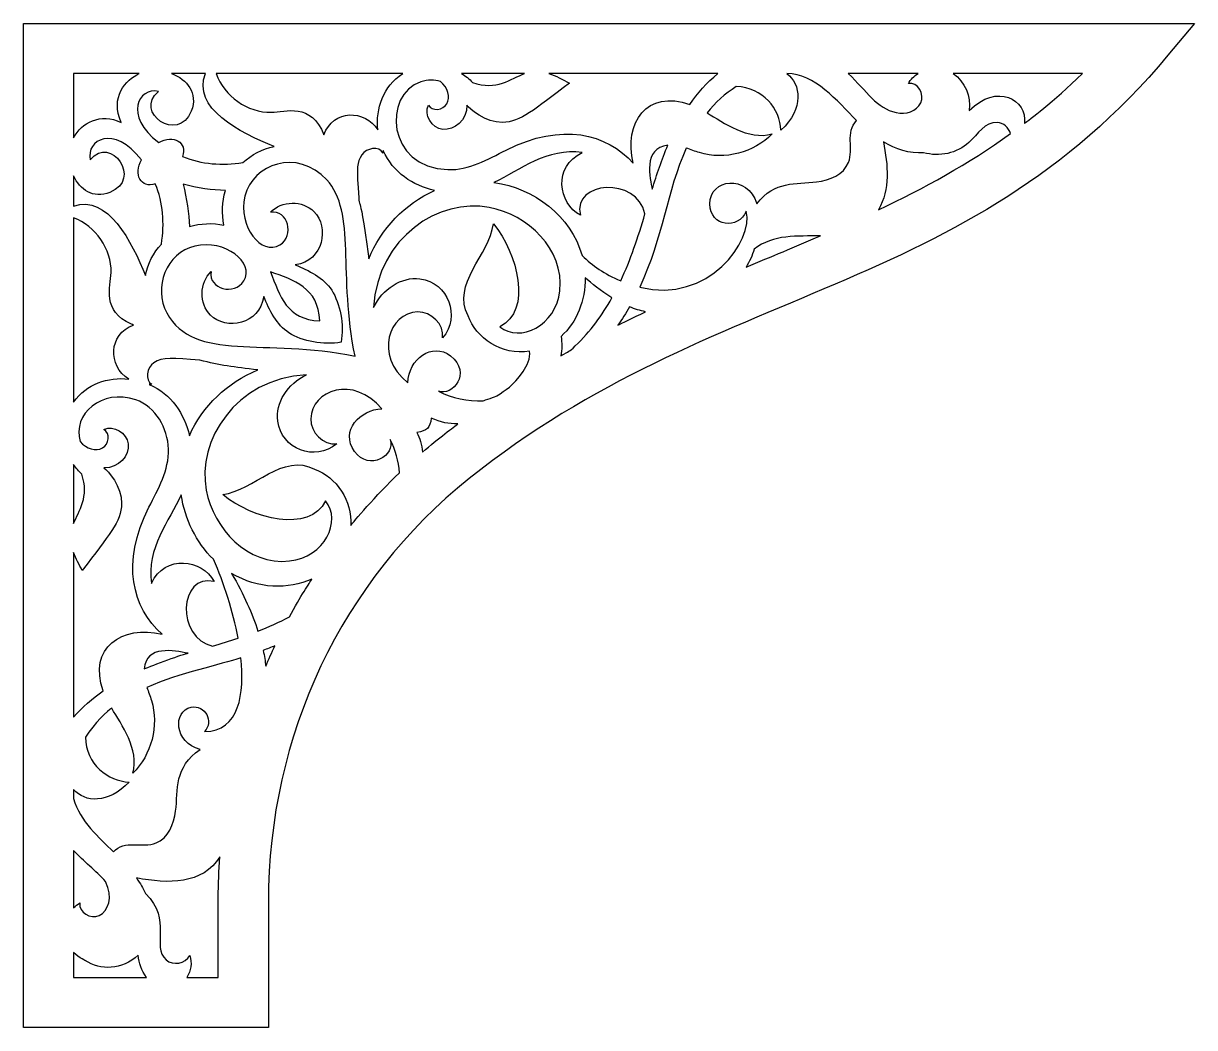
# Model space of a CAD drawing. Header units: millimetres. Extents: x -100 to 100, y -138 to 138.
# Drawn here: x -99.8 to -0.9, y 52.9 to 137.8 of the extents above; entities that cross this region are included whole.
import ezdxf

# ---------------------------------------------------------------- set-up
doc = ezdxf.new("R2010")
doc.units = ezdxf.units.MM
doc.header["$MEASUREMENT"] = 0
doc.layers.add('layer 1', color=7, linetype='Continuous')

msp = doc.modelspace()

# ---------------------------------------------------------------- linework, layer by layer
at = {"layer": 'layer 1', "color": 250}
for points, knots in [([(-99.8361, 137.8038), (-99.8361, 137.8038), (-99.8361, 52.9304), (-99.8361, 52.9304), (-99.8361, 52.9304), (-99.8361, 52.9304), (-79.1343, 52.9304), (-79.1343, 52.9304), (-79.1343, 52.9304), (-79.1343, 52.9304), (-79.1343, 63.4982), (-79.1343, 63.4982), (-79.1343, 63.4982), (-79.1343, 77.6545), (-72.9474, 90.7168), (-62.1566, 99.3344), (-62.1566, 99.3344), (-41.2697, 116.0268), (-20.29, 114.5236), (-3.1125, 135.1125), (-3.1125, 135.1125), (-3.1125, 135.1125), (-0.8643, 137.8038), (-0.8643, 137.8038), (-0.8643, 137.8038), (-0.8643, 137.8038), (-99.8361, 137.8038), (-99.8361, 137.8038)], [0, 0, 0, 0, 0.125, 0.125, 0.125, 0.125, 0.25, 0.25, 0.25, 0.25, 0.375, 0.375, 0.375, 0.375, 0.5, 0.5, 0.5, 0.5, 0.625, 0.625, 0.625, 0.625, 0.75, 0.75, 0.75, 0.75, 1, 1, 1, 1]), ([(-95.5909, 133.5585), (-95.5909, 133.5585), (-90.0494, 133.5585), (-90.0494, 133.5585), (-90.0494, 133.5585), (-91.1954, 133.0783), (-92.5324, 131.53), (-91.5687, 129.438), (-91.5687, 129.438), (-93.357, 130.26), (-94.9139, 129.4207), (-95.5909, 128.1299), (-95.5909, 128.1299), (-95.5909, 128.1299), (-95.5909, 133.5585), (-95.5909, 133.5585)], [0, 0, 0, 0, 0.2, 0.2, 0.2, 0.2, 0.4, 0.4, 0.4, 0.4, 0.6, 0.6, 0.6, 0.6, 1, 1, 1, 1]), ([(-88.4174, 132.0599), (-90.5616, 130.3119), (-86.7389, 127.6064), (-85.6539, 130.3958), (-85.6539, 130.3958), (-85.0577, 131.9353), (-86.0098, 133.0755), (-87.3148, 133.5585), (-87.3148, 133.5585), (-87.3148, 133.5585), (-84.4384, 133.5585), (-84.4384, 133.5585), (-84.4384, 133.5585), (-85.6597, 130.6879), (-81.5216, 128.5554), (-78.6336, 127.3895), (-78.6336, 127.3895), (-79.6493, 127.1982), (-80.5696, 126.7065), (-81.29, 126.0464), (-81.29, 126.0464), (-83.0466, 125.7688), (-84.7597, 125.8845), (-86.3889, 126.5587), (-86.3889, 126.5587), (-85.9635, 127.7133), (-87.1354, 128.4831), (-88.4058, 127.7249), (-88.4058, 127.7249), (-91.3835, 130.0314), (-90.1304, 132.4303), (-88.4174, 132.0599)], [0, 0, 0, 0, 0.1111111, 0.1111111, 0.1111111, 0.1111111, 0.2222222, 0.2222222, 0.2222222, 0.2222222, 0.3333333, 0.3333333, 0.3333333, 0.3333333, 0.4444444, 0.4444444, 0.4444444, 0.4444444, 0.5555556, 0.5555556, 0.5555556, 0.5555556, 0.6666667, 0.6666667, 0.6666667, 0.6666667, 0.7777778, 0.7777778, 0.7777778, 0.7777778, 1, 1, 1, 1]), ([(-67.7821, 133.5585), (-69.4315, 132.4966), (-70.0768, 130.6156), (-69.88, 128.7984), (-69.88, 128.7984), (-70.9652, 130.5461), (-73.6564, 130.5726), (-74.4464, 128.3875), (-74.4464, 128.3875), (-75.4997, 131.1483), (-77.7193, 130.3263), (-78.8738, 130.2946), (-78.8738, 130.2946), (-80.9081, 130.2395), (-82.8672, 131.6605), (-83.5531, 133.5585), (-83.5531, 133.5585), (-83.5531, 133.5585), (-67.7821, 133.5585), (-67.7821, 133.5585)], [0, 0, 0, 0, 0.1666667, 0.1666667, 0.1666667, 0.1666667, 0.3333333, 0.3333333, 0.3333333, 0.3333333, 0.5, 0.5, 0.5, 0.5, 0.6666667, 0.6666667, 0.6666667, 0.6666667, 1, 1, 1, 1]), ([(-66.2629, 132.8586), (-65.6437, 133.0639), (-65.0938, 133.0551), (-64.599, 132.9048), (-64.599, 132.9048), (-63.9597, 132.3753), (-63.7455, 131.5734), (-64.0521, 131.0149), (-64.0521, 131.0149), (-64.3618, 130.4565), (-65.3138, 130.344), (-65.6118, 130.9052), (-65.6118, 130.9052), (-66.0228, 130.0716), (-65.3195, 128.9604), (-64.3964, 128.8507), (-64.3964, 128.8507), (-63.4213, 128.7349), (-62.3245, 129.6176), (-62.3679, 130.8992), (-62.3679, 130.8992), (-62.1884, 130.61), (-60.7621, 129.4035), (-59.3556, 129.4324), (-59.3556, 129.4324), (-57.8132, 129.4641), (-56.6787, 130.5087), (-53.6981, 132.763), (-53.6981, 132.763), (-54.2509, 133.0667), (-54.8326, 133.3733), (-55.4316, 133.5585), (-55.4316, 133.5585), (-55.4316, 133.5585), (-41.1596, 133.5585), (-41.1596, 133.5585), (-41.1596, 133.5585), (-42.0769, 132.8007), (-42.8554, 131.9181), (-43.5211, 130.9514), (-43.5211, 130.9514), (-47.1177, 132.268), (-49.1465, 129.3918), (-48.3044, 125.9829), (-48.3044, 125.9829), (-50.5326, 128.4859), (-54.3204, 129.4842), (-59.0518, 127.0914), (-59.0518, 127.0914), (-60.5882, 126.3156), (-62.1827, 125.3896), (-63.9625, 125.4474), (-63.9625, 125.4474), (-69.1741, 125.6125), (-69.4633, 131.8052), (-66.2629, 132.8586)], [0, 0, 0, 0, 0.0666667, 0.0666667, 0.0666667, 0.0666667, 0.1333333, 0.1333333, 0.1333333, 0.1333333, 0.2, 0.2, 0.2, 0.2, 0.2666667, 0.2666667, 0.2666667, 0.2666667, 0.3333333, 0.3333333, 0.3333333, 0.3333333, 0.4, 0.4, 0.4, 0.4, 0.4666667, 0.4666667, 0.4666667, 0.4666667, 0.5333333, 0.5333333, 0.5333333, 0.5333333, 0.6, 0.6, 0.6, 0.6, 0.6666667, 0.6666667, 0.6666667, 0.6666667, 0.7333333, 0.7333333, 0.7333333, 0.7333333, 0.8, 0.8, 0.8, 0.8, 0.8666667, 0.8666667, 0.8666667, 0.8666667, 1, 1, 1, 1]), ([(-57.4774, 133.5585), (-58.6496, 133.1567), (-59.8533, 132.0772), (-61.8903, 132.8208), (-61.8903, 132.8208), (-62.1481, 133.1129), (-62.4635, 133.3592), (-62.8135, 133.5585), (-62.8135, 133.5585), (-62.8135, 133.5585), (-57.4774, 133.5585), (-57.4774, 133.5585)], [0, 0, 0, 0, 0.25, 0.25, 0.25, 0.25, 0.5, 0.5, 0.5, 0.5, 1, 1, 1, 1]), ([(-30.1085, 126.0609), (-30.5079, 125.028), (-31.7031, 124.5447), (-32.8055, 124.4088), (-32.8055, 124.4088), (-34.5736, 124.1859), (-36.3417, 124.5418), (-37.8492, 122.5536), (-37.8492, 122.5536), (-38.6306, 125.1147), (-41.8659, 124.678), (-41.8281, 122.5479), (-41.8281, 122.5479), (-41.7936, 120.5717), (-39.4236, 120.3547), (-38.7463, 121.9288), (-38.7463, 121.9288), (-38.1212, 119.446), (-41.9093, 114.0781), (-47.7545, 115.5047), (-47.7545, 115.5047), (-45.7782, 119.767), (-45.4829, 123.5435), (-43.8192, 127.2677), (-43.8192, 127.2677), (-43.4485, 127.1404), (-43.0812, 126.9929), (-42.7048, 126.88), (-42.7048, 126.88), (-40.5751, 126.2345), (-38.1127, 126.8712), (-36.5587, 128.4626), (-36.5587, 128.4626), (-38.6045, 127.8925), (-40.6679, 129.4324), (-42.0567, 130.2367), (-42.0567, 130.2367), (-41.3621, 131.1134), (-40.5461, 131.8747), (-39.6085, 132.4592), (-39.6085, 132.4592), (-37.3225, 132.4187), (-35.8902, 130.5637), (-35.815, 128.7723), (-35.815, 128.7723), (-33.8557, 130.6474), (-34.1277, 132.6674), (-35.3173, 133.5585), (-35.3173, 133.5585), (-32.9791, 133.5585), (-31.0719, 131.2668), (-29.4227, 129.5971), (-29.4227, 129.5971), (-30.3833, 128.5931), (-29.663, 127.2099), (-30.1085, 126.0609)], [0, 0, 0, 0, 0.0666667, 0.0666667, 0.0666667, 0.0666667, 0.1333333, 0.1333333, 0.1333333, 0.1333333, 0.2, 0.2, 0.2, 0.2, 0.2666667, 0.2666667, 0.2666667, 0.2666667, 0.3333333, 0.3333333, 0.3333333, 0.3333333, 0.4, 0.4, 0.4, 0.4, 0.4666667, 0.4666667, 0.4666667, 0.4666667, 0.5333333, 0.5333333, 0.5333333, 0.5333333, 0.6, 0.6, 0.6, 0.6, 0.6666667, 0.6666667, 0.6666667, 0.6666667, 0.7333333, 0.7333333, 0.7333333, 0.7333333, 0.8, 0.8, 0.8, 0.8, 0.8666667, 0.8666667, 0.8666667, 0.8666667, 1, 1, 1, 1]), ([(-30.1286, 133.5585), (-30.1286, 133.5585), (-24.2369, 133.5585), (-24.2369, 133.5585), (-24.2369, 133.5585), (-24.5699, 133.3503), (-24.8535, 133.0667), (-25.0472, 132.7196), (-25.0472, 132.7196), (-24.2602, 132.8699), (-23.6439, 131.8052), (-23.997, 131.0844), (-23.997, 131.0844), (-24.3498, 130.3641), (-25.2903, 130.0949), (-26.0745, 130.2656), (-26.0745, 130.2656), (-27.747, 130.6244), (-28.5401, 132.0712), (-30.1286, 133.5585)], [0, 0, 0, 0, 0.1666667, 0.1666667, 0.1666667, 0.1666667, 0.3333333, 0.3333333, 0.3333333, 0.3333333, 0.5, 0.5, 0.5, 0.5, 0.6666667, 0.6666667, 0.6666667, 0.6666667, 1, 1, 1, 1]), ([(-15.246, 129.3512), (-14.9712, 131.3709), (-17.5697, 132.8035), (-19.9079, 130.442), (-19.9079, 130.442), (-19.746, 131.6284), (-20.2699, 132.9048), (-21.2594, 133.5585), (-21.2594, 133.5585), (-21.2594, 133.5585), (-10.3357, 133.5585), (-10.3357, 133.5585), (-10.3357, 133.5585), (-12.8443, 131.1278), (-14.9048, 129.6232), (-15.246, 129.3512)], [0, 0, 0, 0, 0.2, 0.2, 0.2, 0.2, 0.4, 0.4, 0.4, 0.4, 0.6, 0.6, 0.6, 0.6, 1, 1, 1, 1]), ([(-95.5909, 124.9324), (-95.0615, 123.7576), (-93.9676, 122.9617), (-92.5295, 123.5202), (-92.5295, 123.5202), (-89.7399, 124.6053), (-92.4455, 128.428), (-94.1933, 126.2838), (-94.1933, 126.2838), (-94.5551, 127.9535), (-92.2024, 129.299), (-89.8586, 126.2722), (-89.8586, 126.2722), (-90.5906, 125.0452), (-89.8816, 123.8183), (-88.6923, 124.2554), (-88.6923, 124.2554), (-88.018, 122.6262), (-87.9023, 120.9132), (-88.1801, 119.1563), (-88.1801, 119.1563), (-88.8573, 118.4187), (-89.3348, 117.4954), (-89.5229, 116.4999), (-89.5229, 116.4999), (-90.6658, 119.3331), (-92.7234, 123.3988), (-95.5909, 122.3454), (-95.5909, 122.3454), (-95.5909, 122.3454), (-95.5909, 124.9324), (-95.5909, 124.9324)], [0, 0, 0, 0, 0.1111111, 0.1111111, 0.1111111, 0.1111111, 0.2222222, 0.2222222, 0.2222222, 0.2222222, 0.3333333, 0.3333333, 0.3333333, 0.3333333, 0.4444444, 0.4444444, 0.4444444, 0.4444444, 0.5555556, 0.5555556, 0.5555556, 0.5555556, 0.6666667, 0.6666667, 0.6666667, 0.6666667, 0.7777778, 0.7777778, 0.7777778, 0.7777778, 1, 1, 1, 1]), ([(-27.5851, 122.053), (-26.5606, 123.7922), (-26.7776, 125.8238), (-27.1656, 127.7944), (-27.1656, 127.7944), (-26.1122, 127.1721), (-24.9488, 126.7844), (-23.7624, 126.8772), (-23.7624, 126.8772), (-22.4486, 126.5008), (-20.9324, 126.8105), (-19.9312, 127.751), (-19.9312, 127.751), (-19.196, 128.4397), (-18.5508, 129.4931), (-17.544, 129.4352), (-17.544, 129.4352), (-17.0173, 129.4063), (-16.5714, 128.9893), (-16.4123, 128.4919), (-16.4123, 128.4919), (-20.0035, 125.9134), (-23.7363, 123.8733), (-27.5851, 122.053)], [0, 0, 0, 0, 0.1428571, 0.1428571, 0.1428571, 0.1428571, 0.2857143, 0.2857143, 0.2857143, 0.2857143, 0.4285714, 0.4285714, 0.4285714, 0.4285714, 0.5714286, 0.5714286, 0.5714286, 0.5714286, 0.7142857, 0.7142857, 0.7142857, 0.7142857, 1, 1, 1, 1]), ([(-87.7113, 113.3373), (-88.8659, 115.4786), (-87.7836, 118.4042), (-85.3471, 118.9856), (-85.3471, 118.9856), (-82.8035, 119.5934), (-80.26, 117.5854), (-81.2119, 116.0399), (-81.2119, 116.0399), (-81.9875, 114.7784), (-84.2243, 115.3223), (-83.9754, 116.8269), (-83.9754, 116.8269), (-84.9738, 115.8924), (-85.0027, 114.1187), (-84.0335, 113.152), (-84.0335, 113.152), (-82.7283, 111.8439), (-79.8722, 112.3244), (-79.5278, 114.7261), (-79.5278, 114.7261), (-79.0764, 113.5948), (-78.4252, 112.3128), (-77.3952, 111.6503), (-77.3952, 111.6503), (-76.2723, 110.9324), (-74.4609, 110.5881), (-72.9879, 110.8544), (-72.9879, 110.8544), (-72.7217, 112.3273), (-73.0661, 114.1388), (-73.7837, 115.2617), (-73.7837, 115.2617), (-74.4464, 116.2918), (-75.7283, 116.9426), (-76.8598, 117.3942), (-76.8598, 117.3942), (-74.4609, 117.7385), (-73.9776, 120.5918), (-75.2855, 121.9027), (-75.2855, 121.9027), (-76.2521, 122.8693), (-78.026, 122.8404), (-78.9606, 121.8448), (-78.9606, 121.8448), (-77.4733, 122.0879), (-76.9003, 119.8538), (-78.1648, 119.0784), (-78.1648, 119.0784), (-79.7159, 118.1294), (-81.7299, 120.6613), (-81.1193, 123.2136), (-81.1193, 123.2136), (-80.4799, 125.8901), (-76.6948, 127.2995), (-74.2033, 124.5824), (-74.2033, 124.5824), (-71.6685, 121.8187), (-73.2542, 116.532), (-71.8044, 109.6708), (-71.8044, 109.6708), (-79.4207, 111.2827), (-85.4253, 109.0923), (-87.7113, 113.3373)], [0, 0, 0, 0, 0.0588235, 0.0588235, 0.0588235, 0.0588235, 0.1176471, 0.1176471, 0.1176471, 0.1176471, 0.1764706, 0.1764706, 0.1764706, 0.1764706, 0.2352941, 0.2352941, 0.2352941, 0.2352941, 0.2941176, 0.2941176, 0.2941176, 0.2941176, 0.3529412, 0.3529412, 0.3529412, 0.3529412, 0.4117647, 0.4117647, 0.4117647, 0.4117647, 0.4705882, 0.4705882, 0.4705882, 0.4705882, 0.5294118, 0.5294118, 0.5294118, 0.5294118, 0.5882353, 0.5882353, 0.5882353, 0.5882353, 0.6470588, 0.6470588, 0.6470588, 0.6470588, 0.7058824, 0.7058824, 0.7058824, 0.7058824, 0.7647059, 0.7647059, 0.7647059, 0.7647059, 0.8235294, 0.8235294, 0.8235294, 0.8235294, 0.8823529, 0.8823529, 0.8823529, 0.8823529, 1, 1, 1, 1]), ([(-65.0881, 123.6796), (-67.5853, 122.5857), (-69.6138, 120.4528), (-70.6469, 117.9064), (-70.6469, 117.9064), (-71.6163, 125.167), (-71.3501, 120.5773), (-71.5932, 124.5852), (-71.5932, 124.5852), (-71.6366, 125.3084), (-71.6627, 126.0898), (-71.2517, 126.686), (-71.2517, 126.686), (-70.8408, 127.2822), (-69.8019, 127.4618), (-69.4315, 126.8395), (-69.4315, 126.8395), (-69.4228, 126.9146), (-69.4258, 126.9898), (-69.4228, 127.0652), (-69.4228, 127.0652), (-68.6069, 125.1899), (-66.9313, 124.0963), (-65.0881, 123.6796)], [0, 0, 0, 0, 0.1428571, 0.1428571, 0.1428571, 0.1428571, 0.2857143, 0.2857143, 0.2857143, 0.2857143, 0.4285714, 0.4285714, 0.4285714, 0.4285714, 0.5714286, 0.5714286, 0.5714286, 0.5714286, 0.7142857, 0.7142857, 0.7142857, 0.7142857, 1, 1, 1, 1]), ([(-52.7695, 121.593), (-53.4726, 124.5274), (-47.9774, 124.86), (-47.3089, 121.7147), (-47.3089, 121.7147), (-47.8935, 119.7381), (-48.5214, 117.8341), (-49.3635, 116.0427), (-49.3635, 116.0427), (-50.7696, 116.6389), (-51.7102, 117.3162), (-52.6277, 118.1929), (-52.6277, 118.1929), (-53.5711, 121.5669), (-56.673, 123.8677), (-60.0791, 124.3623), (-60.0791, 124.3623), (-57.8912, 125.3984), (-55.559, 127.3228), (-52.6044, 126.88), (-52.6044, 126.88), (-55.0929, 125.7399), (-54.6562, 122.5885), (-52.7695, 121.593)], [0, 0, 0, 0, 0.1428571, 0.1428571, 0.1428571, 0.1428571, 0.2857143, 0.2857143, 0.2857143, 0.2857143, 0.4285714, 0.4285714, 0.4285714, 0.4285714, 0.5714286, 0.5714286, 0.5714286, 0.5714286, 0.7142857, 0.7142857, 0.7142857, 0.7142857, 1, 1, 1, 1]), ([(-45.3729, 127.5136), (-45.8911, 126.2927), (-46.3194, 125.0308), (-46.6982, 123.7809), (-46.6982, 123.7809), (-46.8662, 124.6487), (-47.5431, 127.2766), (-45.3729, 127.5136)], [0, 0, 0, 0, 0.3333333, 0.3333333, 0.3333333, 0.3333333, 1, 1, 1, 1]), ([(-82.8875, 120.7541), (-83.8482, 120.9622), (-84.8639, 120.916), (-85.8101, 120.6295), (-85.8101, 120.6295), (-85.8536, 121.7348), (-86.0098, 123.0023), (-86.3484, 124.2148), (-86.3484, 124.2148), (-85.1359, 123.8761), (-83.8684, 123.7199), (-82.763, 123.6765), (-82.763, 123.6765), (-83.0495, 122.7331), (-83.0958, 121.7147), (-82.8875, 120.7541)], [0, 0, 0, 0, 0.2, 0.2, 0.2, 0.2, 0.4, 0.4, 0.4, 0.4, 0.6, 0.6, 0.6, 0.6, 1, 1, 1, 1]), ([(-54.5027, 115.2154), (-54.8238, 112.2405), (-57.8799, 110.7877), (-59.5813, 112.1681), (-59.5813, 112.1681), (-56.8149, 113.5165), (-58.0707, 118.3954), (-60.1137, 120.8609), (-60.1137, 120.8609), (-60.458, 118.2652), (-63.699, 115.739), (-62.2494, 113.091), (-62.2494, 113.091), (-61.6331, 111.2478), (-59.4222, 109.7086), (-57.0579, 110.0935), (-57.0579, 110.0935), (-56.9711, 109.4856), (-57.2692, 108.8923), (-57.6135, 108.386), (-57.6135, 108.386), (-58.4817, 107.1012), (-59.0864, 106.838), (-59.8329, 106.317), (-59.8329, 106.317), (-59.8329, 106.317), (-59.836, 106.317), (-59.836, 106.317), (-59.836, 106.317), (-59.8939, 106.2764), (-60.9007, 105.9377), (-60.9759, 105.912), (-60.9759, 105.912), (-62.284, 105.851), (-63.6037, 106.1117), (-64.7639, 106.7135), (-64.7639, 106.7135), (-63.5716, 106.2563), (-61.9164, 108.2615), (-63.7483, 109.7026), (-63.7483, 109.7026), (-65.2733, 110.9034), (-67.3191, 109.4394), (-67.3509, 107.4166), (-67.3509, 107.4166), (-70.2244, 109.7661), (-68.957, 113.3574), (-66.5233, 113.4152), (-66.5233, 113.4152), (-65.3745, 113.4413), (-64.2662, 112.3706), (-64.4109, 111.2305), (-64.4109, 111.2305), (-62.8685, 113.0392), (-63.9336, 115.9012), (-66.3265, 116.2163), (-66.3265, 116.2163), (-67.8979, 116.4248), (-69.4922, 115.3484), (-70.2476, 113.78), (-70.2476, 113.78), (-69.8916, 119.7843), (-64.654, 123.0457), (-60.4841, 122.2558), (-60.4841, 122.2558), (-57.2198, 121.6364), (-54.1179, 118.7545), (-54.5027, 115.2154)], [0, 0, 0, 0, 0.0555556, 0.0555556, 0.0555556, 0.0555556, 0.1111111, 0.1111111, 0.1111111, 0.1111111, 0.1666667, 0.1666667, 0.1666667, 0.1666667, 0.2222222, 0.2222222, 0.2222222, 0.2222222, 0.2777778, 0.2777778, 0.2777778, 0.2777778, 0.3333333, 0.3333333, 0.3333333, 0.3333333, 0.3888889, 0.3888889, 0.3888889, 0.3888889, 0.4444444, 0.4444444, 0.4444444, 0.4444444, 0.5, 0.5, 0.5, 0.5, 0.5555556, 0.5555556, 0.5555556, 0.5555556, 0.6111111, 0.6111111, 0.6111111, 0.6111111, 0.6666667, 0.6666667, 0.6666667, 0.6666667, 0.7222222, 0.7222222, 0.7222222, 0.7222222, 0.7777778, 0.7777778, 0.7777778, 0.7777778, 0.8333333, 0.8333333, 0.8333333, 0.8333333, 0.8888889, 0.8888889, 0.8888889, 0.8888889, 1, 1, 1, 1]), ([(-95.5909, 121.3788), (-93.7448, 120.6585), (-92.3732, 118.7369), (-92.4282, 116.7401), (-92.4282, 116.7401), (-92.4604, 115.5439), (-93.2258, 113.4717), (-90.7092, 112.3879), (-90.7092, 112.3879), (-90.6455, 112.359), (-90.5819, 112.3361), (-90.5211, 112.3128), (-90.5211, 112.3128), (-92.6828, 111.5314), (-92.7031, 108.846), (-90.9321, 107.7464), (-90.9321, 107.7464), (-92.6914, 107.9373), (-94.5116, 107.3386), (-95.5909, 105.8019), (-95.5909, 105.8019), (-95.5909, 105.8019), (-95.5909, 121.3788), (-95.5909, 121.3788)], [0, 0, 0, 0, 0.1428571, 0.1428571, 0.1428571, 0.1428571, 0.2857143, 0.2857143, 0.2857143, 0.2857143, 0.4285714, 0.4285714, 0.4285714, 0.4285714, 0.5714286, 0.5714286, 0.5714286, 0.5714286, 0.7142857, 0.7142857, 0.7142857, 0.7142857, 1, 1, 1, 1]), ([(-38.7664, 117.1945), (-38.4799, 117.675), (-38.2457, 118.1872), (-38.0693, 118.7284), (-38.0693, 118.7284), (-36.4719, 119.9956), (-34.4346, 119.8047), (-32.4757, 119.8538), (-32.4757, 119.8538), (-34.7094, 118.8903), (-36.5788, 118.1206), (-38.7664, 117.1945)], [0, 0, 0, 0, 0.25, 0.25, 0.25, 0.25, 0.5, 0.5, 0.5, 0.5, 1, 1, 1, 1]), ([(-78.949, 116.8153), (-76.9987, 116.0893), (-74.9151, 115.5047), (-74.7937, 112.6603), (-74.7937, 112.6603), (-77.5775, 112.7816), (-78.1735, 114.735), (-78.949, 116.8153)], [0, 0, 0, 0, 0.3333333, 0.3333333, 0.3333333, 0.3333333, 1, 1, 1, 1]), ([(-53.2035, 110.5447), (-53.7908, 109.9746), (-53.6346, 110.1831), (-54.4188, 109.7026), (-54.4188, 109.7026), (-54.3175, 110.2466), (-54.3115, 110.8082), (-54.4015, 111.3522), (-54.4015, 111.3522), (-53.056, 112.553), (-52.3497, 114.4108), (-52.367, 116.3034), (-52.367, 116.3034), (-51.829, 115.8346), (-51.0766, 115.1922), (-50.1015, 114.5988), (-50.1015, 114.5988), (-50.9175, 113.152), (-51.9158, 111.7889), (-53.2035, 110.5447)], [0, 0, 0, 0, 0.1666667, 0.1666667, 0.1666667, 0.1666667, 0.3333333, 0.3333333, 0.3333333, 0.3333333, 0.5, 0.5, 0.5, 0.5, 0.6666667, 0.6666667, 0.6666667, 0.6666667, 1, 1, 1, 1]), ([(-49.5977, 112.2955), (-49.2418, 112.7989), (-48.9147, 113.3168), (-48.6138, 113.8435), (-48.6138, 113.8435), (-48.1799, 113.6699), (-47.7343, 113.5309), (-47.2743, 113.4297), (-47.2743, 113.4297), (-48.3507, 112.9206), (-49.2996, 112.4461), (-49.5977, 112.2955)], [0, 0, 0, 0, 0.25, 0.25, 0.25, 0.25, 0.5, 0.5, 0.5, 0.5, 1, 1, 1, 1]), ([(-89.1988, 107.2892), (-89.1235, 107.2921), (-89.0483, 107.2921), (-88.973, 107.3009), (-88.973, 107.3009), (-89.5952, 107.6685), (-89.4129, 108.707), (-88.8197, 109.118), (-88.8197, 109.118), (-88.073, 109.6363), (-87.1673, 109.4856), (-84.9304, 109.3526), (-84.9304, 109.3526), (-83.2463, 108.8721), (-82.0424, 108.7825), (-80.04, 108.5134), (-80.04, 108.5134), (-82.5865, 107.4801), (-84.7191, 105.4516), (-85.813, 102.9543), (-85.813, 102.9543), (-86.2327, 104.8064), (-87.3293, 106.4761), (-89.1988, 107.2892)], [0, 0, 0, 0, 0.1428571, 0.1428571, 0.1428571, 0.1428571, 0.2857143, 0.2857143, 0.2857143, 0.2857143, 0.4285714, 0.4285714, 0.4285714, 0.4285714, 0.5714286, 0.5714286, 0.5714286, 0.5714286, 0.7142857, 0.7142857, 0.7142857, 0.7142857, 1, 1, 1, 1]), ([(-72.1749, 95.3643), (-72.0157, 97.4072), (-73.3989, 99.5052), (-75.2247, 100.1158), (-75.2247, 100.1158), (-77.89, 101.5742), (-80.3728, 98.3273), (-82.9946, 97.9801), (-82.9946, 97.9801), (-80.5262, 95.9344), (-75.6473, 94.687), (-74.3017, 97.4478), (-74.3017, 97.4478), (-72.9185, 95.746), (-74.377, 92.6902), (-77.3488, 92.3692), (-77.3488, 92.3692), (-80.8879, 91.9843), (-83.7672, 95.0891), (-84.3893, 98.3505), (-84.3893, 98.3505), (-85.1706, 102.4798), (-81.9701, 107.7553), (-75.9135, 108.114), (-75.9135, 108.114), (-77.5138, 107.3414), (-78.5526, 105.7352), (-78.35, 104.1929), (-78.35, 104.1929), (-78.0405, 101.8374), (-75.1987, 100.7117), (-73.3641, 102.2801), (-73.3641, 102.2801), (-74.5043, 102.1327), (-75.5749, 103.2411), (-75.5489, 104.3898), (-75.5489, 104.3898), (-75.491, 106.8091), (-71.9173, 108.1024), (-69.5559, 105.223), (-69.5559, 105.223), (-71.353, 105.2174), (-73.1124, 103.3508), (-71.8564, 101.6233), (-71.8564, 101.6233), (-70.6122, 99.913), (-68.3435, 101.3107), (-68.847, 102.6304), (-68.847, 102.6304), (-68.3956, 101.7563), (-68.1323, 100.7928), (-68.057, 99.8118), (-68.057, 99.8118), (-70.0971, 97.8672), (-71.9808, 95.6536), (-72.1749, 95.3643)], [0, 0, 0, 0, 0.0666667, 0.0666667, 0.0666667, 0.0666667, 0.1333333, 0.1333333, 0.1333333, 0.1333333, 0.2, 0.2, 0.2, 0.2, 0.2666667, 0.2666667, 0.2666667, 0.2666667, 0.3333333, 0.3333333, 0.3333333, 0.3333333, 0.4, 0.4, 0.4, 0.4, 0.4666667, 0.4666667, 0.4666667, 0.4666667, 0.5333333, 0.5333333, 0.5333333, 0.5333333, 0.6, 0.6, 0.6, 0.6, 0.6666667, 0.6666667, 0.6666667, 0.6666667, 0.7333333, 0.7333333, 0.7333333, 0.7333333, 0.8, 0.8, 0.8, 0.8, 0.8666667, 0.8666667, 0.8666667, 0.8666667, 1, 1, 1, 1]), ([(-95.5909, 93.0811), (-95.403, 92.5601), (-95.1338, 92.051), (-94.8676, 91.5677), (-94.8676, 91.5677), (-92.6105, 94.5511), (-91.5687, 95.6825), (-91.5369, 97.2248), (-91.5369, 97.2248), (-91.5079, 98.6486), (-92.706, 100.0291), (-93.0329, 100.2372), (-93.0329, 100.2372), (-91.7568, 100.191), (-90.8684, 101.2846), (-90.9841, 102.2629), (-90.9841, 102.2629), (-91.0941, 103.1889), (-92.2053, 103.8892), (-93.0386, 103.4782), (-93.0386, 103.4782), (-92.4774, 103.1801), (-92.5902, 102.2283), (-93.1486, 101.9185), (-93.1486, 101.9185), (-93.7187, 101.606), (-94.5203, 101.8402), (-95.0354, 102.4682), (-95.0354, 102.4682), (-95.7444, 104.7831), (-93.2007, 106.9566), (-90.3504, 105.99), (-90.3504, 105.99), (-88.6345, 105.4082), (-87.6361, 103.565), (-87.5811, 101.8286), (-87.5811, 101.8286), (-87.5232, 100.0492), (-88.4492, 98.4546), (-89.2248, 96.9183), (-89.2248, 96.9183), (-91.6266, 92.1724), (-90.6079, 88.3874), (-88.1164, 86.1709), (-88.1164, 86.1709), (-91.5166, 87.0098), (-94.4017, 84.993), (-93.0878, 81.3932), (-93.0878, 81.3932), (-94.011, 80.7565), (-94.8589, 80.0185), (-95.5909, 79.1534), (-95.5909, 79.1534), (-95.5909, 79.1534), (-95.5909, 93.0811), (-95.5909, 93.0811)], [0, 0, 0, 0, 0.0666667, 0.0666667, 0.0666667, 0.0666667, 0.1333333, 0.1333333, 0.1333333, 0.1333333, 0.2, 0.2, 0.2, 0.2, 0.2666667, 0.2666667, 0.2666667, 0.2666667, 0.3333333, 0.3333333, 0.3333333, 0.3333333, 0.4, 0.4, 0.4, 0.4, 0.4666667, 0.4666667, 0.4666667, 0.4666667, 0.5333333, 0.5333333, 0.5333333, 0.5333333, 0.6, 0.6, 0.6, 0.6, 0.6666667, 0.6666667, 0.6666667, 0.6666667, 0.7333333, 0.7333333, 0.7333333, 0.7333333, 0.8, 0.8, 0.8, 0.8, 0.8666667, 0.8666667, 0.8666667, 0.8666667, 1, 1, 1, 1]), ([(-66.1096, 101.5714), (-66.1559, 102.1704), (-66.3352, 102.7691), (-66.5812, 103.2379), (-66.5812, 103.2379), (-65.7363, 103.3536), (-65.4845, 103.6083), (-65.3688, 104.4504), (-65.3688, 104.4504), (-64.5816, 104.0511), (-63.8842, 103.9498), (-63.1116, 103.9675), (-63.1116, 103.9675), (-63.4009, 103.7389), (-64.7697, 102.7289), (-66.1096, 101.5714)], [0, 0, 0, 0, 0.2, 0.2, 0.2, 0.2, 0.4, 0.4, 0.4, 0.4, 0.6, 0.6, 0.6, 0.6, 1, 1, 1, 1]), ([(-95.5909, 100.512), (-95.4001, 100.2111), (-95.1743, 99.9419), (-94.911, 99.7193), (-94.911, 99.7193), (-94.2309, 97.7921), (-95.1801, 96.5881), (-95.5909, 95.5407), (-95.5909, 95.5407), (-95.5909, 95.5407), (-95.5909, 100.512), (-95.5909, 100.512)], [0, 0, 0, 0, 0.25, 0.25, 0.25, 0.25, 0.5, 0.5, 0.5, 0.5, 1, 1, 1, 1]), ([(-83.7267, 90.6357), (-84.722, 92.5255), (-87.8733, 92.9594), (-89.0135, 90.4709), (-89.0135, 90.4709), (-89.4563, 93.4311), (-87.5232, 95.7749), (-86.4931, 97.9456), (-86.4931, 97.9456), (-86.1979, 95.8966), (-85.2372, 93.9433), (-83.7729, 92.5078), (-83.7729, 92.5078), (-82.8875, 90.497), (-82.1148, 88.1038), (-81.6981, 85.8467), (-81.6981, 85.8467), (-82.4013, 85.6093), (-83.1161, 85.3895), (-83.8454, 85.1754), (-83.8454, 85.1754), (-86.956, 85.8351), (-86.7044, 91.3507), (-83.7267, 90.6357)], [0, 0, 0, 0, 0.1428571, 0.1428571, 0.1428571, 0.1428571, 0.2857143, 0.2857143, 0.2857143, 0.2857143, 0.4285714, 0.4285714, 0.4285714, 0.4285714, 0.5714286, 0.5714286, 0.5714286, 0.5714286, 0.7142857, 0.7142857, 0.7142857, 0.7142857, 1, 1, 1, 1]), ([(-77.3546, 87.6349), (-78.2141, 87.1865), (-79.1024, 86.7988), (-80.014, 86.4485), (-80.014, 86.4485), (-80.4828, 87.9013), (-81.2061, 89.5216), (-82.2392, 91.3186), (-82.2392, 91.3186), (-80.0111, 89.9816), (-77.4617, 89.9414), (-75.4592, 90.8413), (-75.4592, 90.8413), (-75.6415, 90.5517), (-76.3939, 89.4119), (-77.3546, 87.6349)], [0, 0, 0, 0, 0.2, 0.2, 0.2, 0.2, 0.4, 0.4, 0.4, 0.4, 0.6, 0.6, 0.6, 0.6, 1, 1, 1, 1]), ([(-85.9172, 84.5647), (-86.2008, 84.5647), (-88.9933, 83.5173), (-89.6444, 83.2393), (-89.6444, 83.2393), (-89.4246, 85.2844), (-87.1415, 84.8032), (-85.9172, 84.5647)], [0, 0, 0, 0, 0.3333333, 0.3333333, 0.3333333, 0.3333333, 1, 1, 1, 1]), ([(-79.36, 83.4651), (-79.4034, 83.8934), (-79.4728, 84.3417), (-79.5741, 84.8134), (-79.5741, 84.8134), (-79.2413, 84.9379), (-78.9085, 85.0681), (-78.5815, 85.2043), (-78.5815, 85.2043), (-78.8507, 84.6282), (-79.1111, 84.0496), (-79.36, 83.4651)], [0, 0, 0, 0, 0.25, 0.25, 0.25, 0.25, 0.5, 0.5, 0.5, 0.5, 1, 1, 1, 1]), ([(-84.5368, 77.9438), (-83.7005, 78.806), (-84.4934, 80.2474), (-85.6684, 80.0012), (-85.6684, 80.0012), (-87.228, 79.6773), (-87.1036, 77.0093), (-84.8899, 76.442), (-84.8899, 76.442), (-87.1325, 74.9258), (-86.7505, 73.0331), (-86.9763, 71.2332), (-86.9763, 71.2332), (-87.1123, 70.1336), (-87.5955, 68.9356), (-88.6287, 68.5362), (-88.6287, 68.5362), (-89.7947, 68.0847), (-91.2793, 68.84), (-92.2343, 67.7809), (-92.2343, 67.7809), (-93.4119, 68.9589), (-95.0586, 70.3566), (-95.5909, 72.2894), (-95.5909, 72.2894), (-95.5909, 72.2894), (-95.5909, 73.0536), (-95.5909, 73.0536), (-95.5909, 73.0536), (-94.6419, 71.9508), (-92.7002, 71.809), (-90.906, 73.6843), (-90.906, 73.6843), (-92.6914, 73.7566), (-94.5579, 75.1833), (-94.5898, 77.4837), (-94.5898, 77.4837), (-93.875, 78.6324), (-92.6624, 79.7814), (-92.3732, 79.926), (-92.3732, 79.926), (-91.56, 78.5227), (-90.0234, 76.4737), (-90.5964, 74.4252), (-90.5964, 74.4252), (-89.0049, 75.9791), (-88.3682, 78.4444), (-89.0135, 80.5713), (-89.0135, 80.5713), (-89.1264, 80.9477), (-89.274, 81.3149), (-89.4013, 81.6853), (-89.4013, 81.6853), (-86.6609, 82.9123), (-83.1739, 83.6041), (-81.455, 84.1798), (-81.455, 84.1798), (-81.1408, 81.2264), (-81.5555, 77.9512), (-84.5368, 77.9438)], [0, 0, 0, 0, 0.0625, 0.0625, 0.0625, 0.0625, 0.125, 0.125, 0.125, 0.125, 0.1875, 0.1875, 0.1875, 0.1875, 0.25, 0.25, 0.25, 0.25, 0.3125, 0.3125, 0.3125, 0.3125, 0.375, 0.375, 0.375, 0.375, 0.4375, 0.4375, 0.4375, 0.4375, 0.5, 0.5, 0.5, 0.5, 0.5625, 0.5625, 0.5625, 0.5625, 0.625, 0.625, 0.625, 0.625, 0.6875, 0.6875, 0.6875, 0.6875, 0.75, 0.75, 0.75, 0.75, 0.8125, 0.8125, 0.8125, 0.8125, 0.875, 0.875, 0.875, 0.875, 1, 1, 1, 1]), ([(-95.5909, 67.8882), (-94.7287, 66.9851), (-93.7361, 66.1924), (-92.894, 65.2748), (-92.894, 65.2748), (-92.2111, 63.9265), (-92.6769, 62.7778), (-93.4264, 62.4103), (-93.4264, 62.4103), (-94.147, 62.0599), (-95.2091, 62.6734), (-95.0615, 63.4605), (-95.0615, 63.4605), (-95.2611, 63.3508), (-95.4348, 63.2089), (-95.5909, 63.0467), (-95.5909, 63.0467), (-95.5909, 63.0467), (-95.5909, 67.8882), (-95.5909, 67.8882)], [0, 0, 0, 0, 0.1666667, 0.1666667, 0.1666667, 0.1666667, 0.3333333, 0.3333333, 0.3333333, 0.3333333, 0.5, 0.5, 0.5, 0.5, 0.6666667, 0.6666667, 0.6666667, 0.6666667, 1, 1, 1, 1]), ([(-83.3794, 57.1754), (-83.3794, 57.1754), (-86.0301, 57.1754), (-86.0301, 57.1754), (-86.0301, 57.1754), (-85.6684, 57.7077), (-85.5699, 58.4168), (-85.787, 59.0246), (-85.787, 59.0246), (-86.1487, 58.3357), (-87.1991, 58.1392), (-87.7778, 58.6571), (-87.7778, 58.6571), (-89.0656, 59.8145), (-87.2193, 62.0515), (-89.5229, 64.2563), (-89.5229, 64.2563), (-89.7544, 64.7629), (-89.9338, 65.0638), (-90.2751, 65.5761), (-90.2751, 65.5761), (-87.6476, 65.0667), (-84.6671, 65.0028), (-83.2347, 67.3731), (-83.2347, 67.3731), (-83.4199, 64.8843), (-83.3794, 63.7646), (-83.3794, 57.1754)], [0, 0, 0, 0, 0.125, 0.125, 0.125, 0.125, 0.25, 0.25, 0.25, 0.25, 0.375, 0.375, 0.375, 0.375, 0.5, 0.5, 0.5, 0.5, 0.625, 0.625, 0.625, 0.625, 0.75, 0.75, 0.75, 0.75, 1, 1, 1, 1]), ([(-95.5909, 57.1754), (-95.5909, 57.1754), (-95.5909, 59.285), (-95.5909, 59.285), (-95.5909, 59.285), (-95.1541, 58.8278), (-94.4538, 58.4948), (-94.6042, 58.5932), (-94.6042, 58.5932), (-93.3193, 57.7543), (-91.5398, 57.7571), (-90.1335, 59.0564), (-90.1335, 59.0564), (-90.0697, 58.3706), (-89.87, 57.7367), (-89.4245, 57.1754), (-89.4245, 57.1754), (-89.4245, 57.1754), (-95.5909, 57.1754), (-95.5909, 57.1754)], [0, 0, 0, 0, 0.1666667, 0.1666667, 0.1666667, 0.1666667, 0.3333333, 0.3333333, 0.3333333, 0.3333333, 0.5, 0.5, 0.5, 0.5, 0.6666667, 0.6666667, 0.6666667, 0.6666667, 1, 1, 1, 1])]:
    msp.add_open_spline(points, degree=3, knots=knots, dxfattribs=at)

doc.saveas('drawing.dxf')
